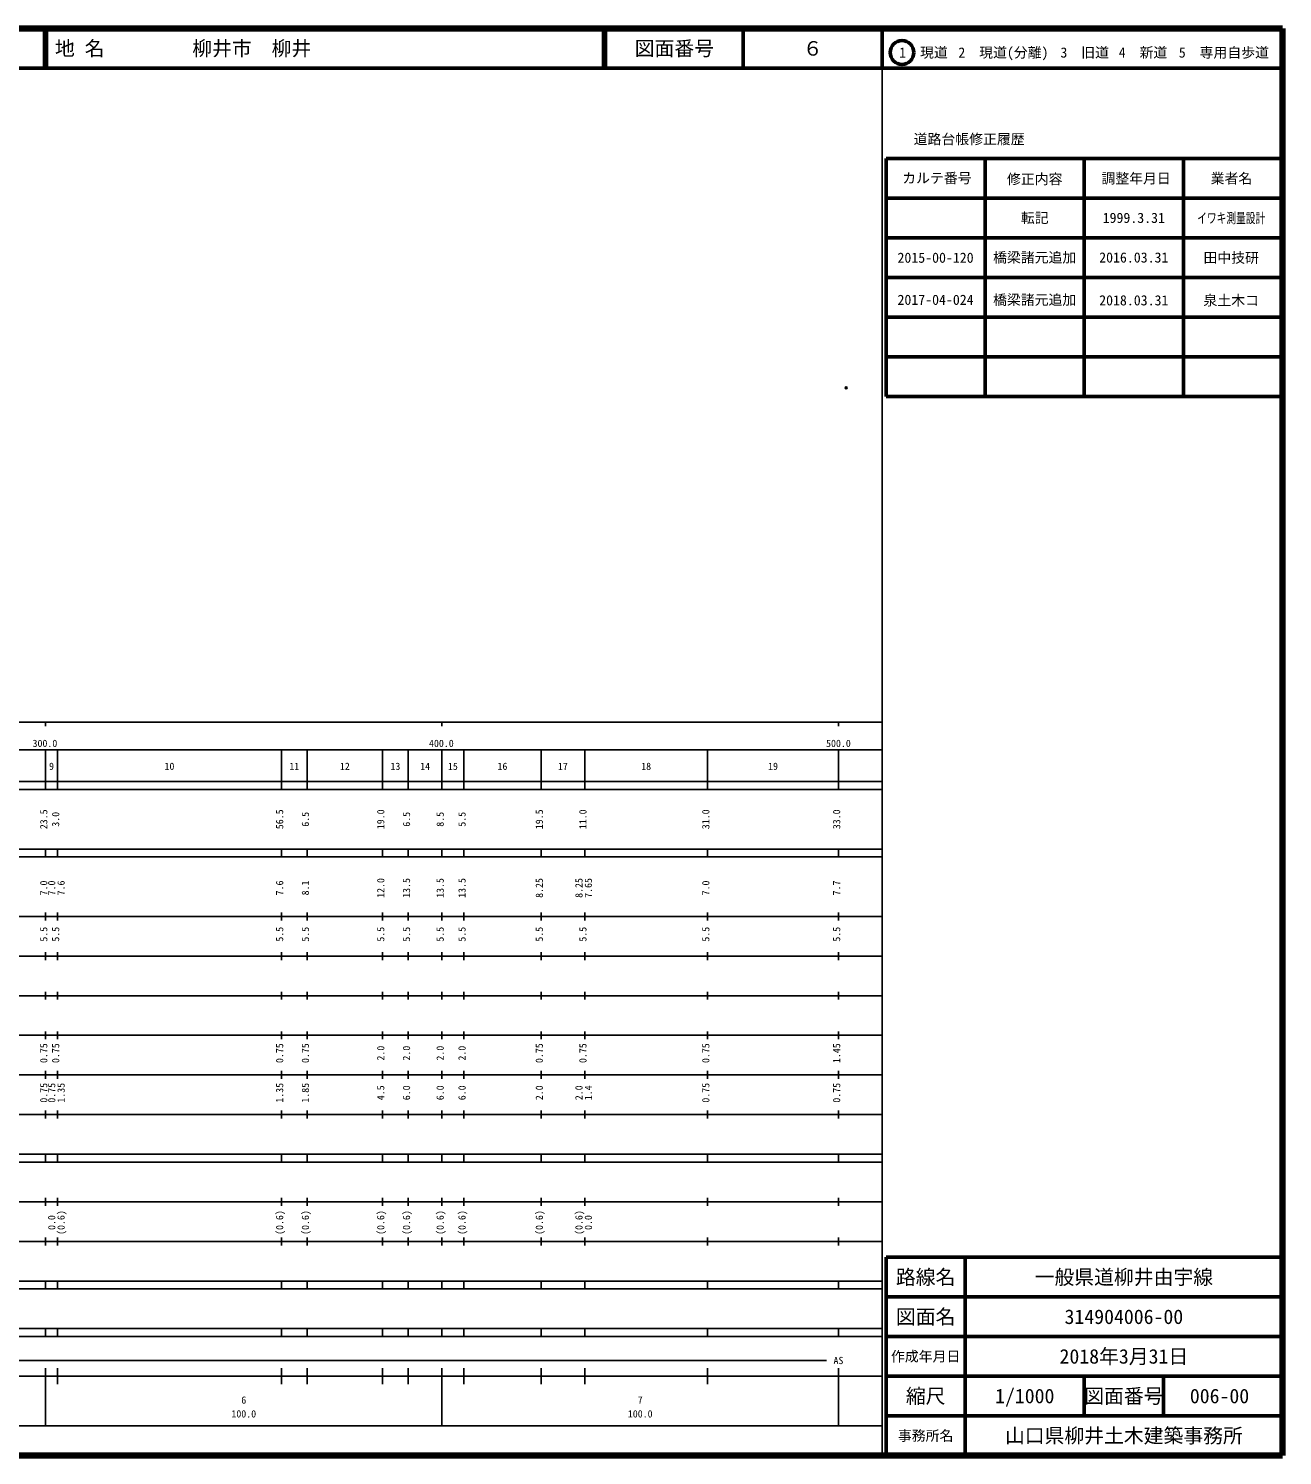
# Model space of a CAD drawing. Units: millimetres on the paper. Extents: x 40 to 680, y 20 to 380.
# Drawn here: x 363.7 to 680, y 20 to 380 of the extents above; entities that cross this region are included whole.
import ezdxf
from ezdxf.enums import TextEntityAlignment as Align

# ---------------------------------------------------------------- set-up
doc = ezdxf.new("R2010")
doc.units = ezdxf.units.MM
doc.header["$PDMODE"] = 32
doc.header["$PDSIZE"] = 0.5
doc.layers.add('M-OTRS', color=6, linetype='Continuous')
doc.layers.add('M-TTL-TXT', color=7, linetype='Continuous')
for name, color, linetype, lineweight in [('M-TTL', 2, 'Continuous', 140), ('M-TTL-BAND', 7, 'Continuous', 25), ('M-TTL-FRAM', 2, 'Continuous', 50), ('M-TTL-LINE', 7, 'Continuous', 50)]:
    doc.layers.add(name, color=color, linetype=linetype, lineweight=lineweight)
doc.styles.add('ＭＳ ゴシック', font='')
doc.styles.get('ＭＳ ゴシック').set_extended_font_data('MS Gothic')

msp = doc.modelspace()

# ---------------------------------------------------------------- linework, layer by layer
at = {"layer": 'M-OTRS'}
msp.add_point((569.955, 289.337), dxfattribs=at)
at = {"layer": 'M-TTL'}
for p, q in [((680, 380), (40, 380)), ((680, 20), (680, 380)), ((40, 20), (680, 20))]:
    msp.add_line(p, q, dxfattribs=at)
at = {"layer": 'M-TTL-BAND'}
for p, q in [((579, 20), (579, 370)), ((40, 205), (579, 205)), ((368, 205), (368, 204)), ((468, 205), (468, 204)), ((568, 205), (568, 204)), ((68, 198), (579, 198)), ((368, 188), (368, 198)), ((371, 188), (371, 198)), ((427.5, 188), (427.5, 198)), ((434, 188), (434, 198)), ((453, 188), (453, 198)), ((459.5, 188), (459.5, 198)), ((468, 188), (468, 198)), ((473.5, 188), (473.5, 198)), ((493, 188), (493, 198)), ((504, 188), (504, 198)), ((535, 188), (535, 198)), ((568, 188), (568, 198)), ((40, 190), (579, 190)), ((40, 188), (579, 188)), ((40, 173), (579, 173)), ((368, 171), (368, 173)), ((371, 171), (371, 173)), ((427.5, 171), (427.5, 173)), ((434, 171), (434, 173)), ((453, 171), (453, 173)), ((459.5, 171), (459.5, 173)), ((468, 171), (468, 173)), ((473.5, 171), (473.5, 173)), ((493, 171), (493, 173)), ((504, 171), (504, 173)), ((535, 171), (535, 173)), ((568, 171), (568, 173)), ((40, 171), (579, 171)), ((40, 156), (579, 156)), ((368, 155), (368, 157)), ((371, 155), (371, 157)), ((427.5, 155), (427.5, 157)), ((434, 155), (434, 157)), ((453, 155), (453, 157)), ((459.5, 155), (459.5, 157)), ((468, 155), (468, 157)), ((473.5, 155), (473.5, 157)), ((493, 155), (493, 157)), ((504, 155), (504, 157)), ((535, 155), (535, 157)), ((568, 155), (568, 157)), ((46, 146), (579, 146)), ((368, 145), (368, 147)), ((371, 145), (371, 147)), ((427.5, 145), (427.5, 147)), ((434, 145), (434, 147)), ((453, 145), (453, 147)), ((459.5, 145), (459.5, 147)), ((468, 145), (468, 147)), ((473.5, 145), (473.5, 147)), ((493, 145), (493, 147)), ((504, 145), (504, 147)), ((535, 145), (535, 147)), ((568, 145), (568, 147)), ((368, 135), (368, 137)), ((371, 135), (371, 137)), ((427.5, 135), (427.5, 137)), ((434, 135), (434, 137)), ((453, 135), (453, 137)), ((459.5, 135), (459.5, 137)), ((468, 135), (468, 137)), ((473.5, 135), (473.5, 137)), ((493, 135), (493, 137)), ((504, 135), (504, 137)), ((535, 135), (535, 137)), ((568, 135), (568, 137)), ((52, 136), (579, 136)), ((46, 126), (579, 126)), ((368, 125), (368, 127)), ((371, 125), (371, 127)), ((427.5, 125), (427.5, 127)), ((434, 125), (434, 127)), ((453, 125), (453, 127)), ((459.5, 125), (459.5, 127)), ((468, 125), (468, 127)), ((473.5, 125), (473.5, 127)), ((493, 125), (493, 127)), ((504, 125), (504, 127)), ((535, 125), (535, 127)), ((568, 125), (568, 127)), ((52, 116), (579, 116)), ((368, 115), (368, 117)), ((371, 115), (371, 117)), ((427.5, 115), (427.5, 117)), ((434, 115), (434, 117)), ((453, 115), (453, 117)), ((459.5, 115), (459.5, 117)), ((468, 115), (468, 117)), ((473.5, 115), (473.5, 117)), ((493, 115), (493, 117)), ((504, 115), (504, 117)), ((535, 115), (535, 117)), ((568, 115), (568, 117)), ((46, 106), (579, 106)), ((368, 105), (368, 107)), ((371, 105), (371, 107)), ((427.5, 105), (427.5, 107)), ((434, 105), (434, 107)), ((453, 105), (453, 107)), ((459.5, 105), (459.5, 107)), ((468, 105), (468, 107)), ((473.5, 105), (473.5, 107)), ((493, 105), (493, 107)), ((504, 105), (504, 107)), ((535, 105), (535, 107)), ((568, 105), (568, 107)), ((40, 96), (579, 96)), ((40, 94), (579, 94)), ((368, 94), (368, 96)), ((371, 94), (371, 96)), ((427.5, 94), (427.5, 96)), ((434, 94), (434, 96)), ((453, 94), (453, 96)), ((459.5, 94), (459.5, 96)), ((468, 94), (468, 96)), ((473.5, 94), (473.5, 96)), ((493, 94), (493, 96)), ((504, 94), (504, 96)), ((535, 94), (535, 96)), ((568, 94), (568, 96)), ((49, 84), (579, 84)), ((368, 83), (368, 85)), ((371, 83), (371, 85)), ((427.5, 83), (427.5, 85)), ((434, 83), (434, 85)), ((453, 83), (453, 85)), ((459.5, 83), (459.5, 85)), ((468, 83), (468, 85)), ((473.5, 83), (473.5, 85)), ((493, 83), (493, 85)), ((504, 83), (504, 85)), ((535, 83), (535, 85)), ((568, 83), (568, 85)), ((40, 74), (579, 74)), ((368, 73), (368, 75)), ((371, 73), (371, 75)), ((427.5, 73), (427.5, 75)), ((434, 73), (434, 75)), ((453, 73), (453, 75)), ((459.5, 73), (459.5, 75)), ((468, 73), (468, 75)), ((473.5, 73), (473.5, 75)), ((493, 73), (493, 75)), ((504, 73), (504, 75)), ((535, 73), (535, 75)), ((568, 73), (568, 75)), ((40, 64), (579, 64)), ((40, 62), (579, 62)), ((368, 62), (368, 64)), ((371, 62), (371, 64)), ((427.5, 62), (427.5, 64)), ((434, 62), (434, 64)), ((453, 62), (453, 64)), ((459.5, 62), (459.5, 64)), ((468, 62), (468, 64)), ((473.5, 62), (473.5, 64)), ((493, 62), (493, 64)), ((504, 62), (504, 64)), ((535, 62), (535, 64)), ((568, 62), (568, 64)), ((40, 52), (579, 52)), ((368, 50), (368, 52)), ((371, 50), (371, 52)), ((427.5, 50), (427.5, 52)), ((434, 50), (434, 52)), ((453, 50), (453, 52)), ((459.5, 50), (459.5, 52)), ((468, 50), (468, 52)), ((473.5, 50), (473.5, 52)), ((493, 50), (493, 52)), ((504, 50), (504, 52)), ((535, 50), (535, 52)), ((568, 50), (568, 52)), ((40, 50), (579, 50)), ((71, 44), (565, 44)), ((40, 40), (579, 40)), ((368, 27.5), (368, 42)), ((371, 38), (371, 42)), ((427.5, 38), (427.5, 42)), ((434, 38), (434, 42)), ((453, 38), (453, 42)), ((459.5, 38), (459.5, 42)), ((468, 27.5), (468, 42)), ((473.5, 38), (473.5, 42)), ((493, 38), (493, 42)), ((504, 38), (504, 42)), ((535, 38), (535, 42)), ((568, 27.5), (568, 42)), ((68, 27.5), (579, 27.5))]:
    msp.add_line(p, q, dxfattribs=at)
at = {"layer": 'M-TTL-FRAM'}
for p, q in [((580, 347.197), (580, 287.197)), ((580, 347.197), (680, 347.197)), ((580, 287.197), (680, 287.197)), ((680, 70), (580, 70)), ((580, 70), (580, 20))]:
    msp.add_line(p, q, dxfattribs=at)
at = {"layer": 'M-TTL-LINE'}
for p, q in [((367.75, 380), (367.75, 370)), ((368.25, 380), (368.25, 370)), ((508.747, 380), (508.747, 370)), ((509.247, 380), (509.247, 370)), ((543.997, 380), (543.997, 370)), ((579, 380), (579, 370)), ((40, 370), (680, 370)), ((605, 347.197), (605, 287.197)), ((630, 347.197), (630, 287.197)), ((655, 347.197), (655, 287.197)), ((580, 337.197), (680, 337.197)), ((580, 327.197), (680, 327.197)), ((580, 317.197), (680, 317.197)), ((580, 307.197), (680, 307.197)), ((580, 297.197), (680, 297.197)), ((600, 70), (600, 20)), ((680, 60), (580, 60)), ((680, 50), (580, 50)), ((680, 40), (580, 40)), ((630, 40), (630, 30)), ((650, 40), (650, 30)), ((680, 30), (580, 30))]:
    msp.add_line(p, q, dxfattribs=at)
msp.add_circle((584.031, 373.958), 3, dxfattribs=at)

# ---------------------------------------------------------------- texts
at = {"layer": 'M-TTL-BAND', "style": 'ＭＳ ゴシック'}
for s, p in [('300.0', (367.844, 198.195)), ('400.0', (467.844, 198.195)), ('500.0', (568, 198.195)), ('9', (369.5, 192.405)), ('10', (399.25, 192.405)), ('11', (430.75, 192.405)), ('12', (443.5, 192.405)), ('13', (456.25, 192.405)), ('14', (463.75, 192.405)), ('15', (470.75, 192.405)), ('16', (483.25, 192.405)), ('17', (498.5, 192.405)), ('18', (519.5, 192.405)), ('19', (551.5, 192.405)), ('AS', (568, 42.5)), ('6', (418, 32.523)), ('7', (518, 32.523)), ('100.0', (418, 29.033)), ('100.0', (518, 29.033))]:
    msp.add_text(s, height=1.833, dxfattribs=at).set_placement(p, align=Align.BOTTOM_CENTER)
for s, p in [('23.5', (369, 180.5)), ('3.0', (372, 180.5)), ('56.5', (428.5, 180.5)), ('6.5', (435, 180.5)), ('19.0', (454, 180.5)), ('6.5', (460.5, 180.5)), ('8.5', (469, 180.5)), ('5.5', (474.5, 180.5)), ('19.5', (494, 180.5)), ('11.0', (505, 180.5)), ('31.0', (536, 180.5)), ('33.0', (569, 180.5)), ('7.0', (369, 163.174)), ('7.0', (371, 163.174)), ('7.6', (373.37, 163.174)), ('7.6', (428.5, 163.174)), ('8.1', (435, 163.174)), ('12.0', (454, 163.174)), ('13.5', (460.5, 163.174)), ('13.5', (469, 163.174)), ('13.5', (474.5, 163.174)), ('8.25', (494, 163.174)), ('8.25', (504, 163.174)), ('7.65', (506.37, 163.174)), ('7.0', (536, 163.174)), ('7.7', (569, 163.174)), ('5.5', (369, 151.5)), ('5.5', (372, 151.5)), ('5.5', (428.5, 151.5)), ('5.5', (435, 151.5)), ('5.5', (454, 151.5)), ('5.5', (460.5, 151.5)), ('5.5', (469, 151.5)), ('5.5', (474.5, 151.5)), ('5.5', (494, 151.5)), ('5.5', (505, 151.5)), ('5.5', (536, 151.5)), ('5.5', (569, 151.5)), ('0.75', (369, 121.5)), ('0.75', (372, 121.5)), ('0.75', (428.5, 121.5)), ('0.75', (435, 121.5)), ('2.0', (454, 121.5)), ('2.0', (460.5, 121.5)), ('2.0', (469, 121.5)), ('2.0', (474.5, 121.5)), ('0.75', (494, 121.5)), ('0.75', (505, 121.5)), ('0.75', (536, 121.5)), ('1.45', (569, 121.5)), ('0.75', (369, 111.5)), ('0.75', (371, 111.5)), ('1.35', (373.37, 111.5)), ('1.35', (428.5, 111.5)), ('1.85', (435, 111.5)), ('4.5', (454, 111.5)), ('6.0', (460.5, 111.5)), ('6.0', (469, 111.5)), ('6.0', (474.5, 111.5)), ('2.0', (494, 111.5)), ('2.0', (504, 111.5)), ('1.4', (506.37, 111.5)), ('0.75', (536, 111.5)), ('0.75', (569, 111.5)), ('0.0', (371, 78.764)), ('(0.6)', (373.37, 78.764)), ('(0.6)', (428.5, 78.764)), ('(0.6)', (435, 78.764)), ('(0.6)', (454, 78.764)), ('(0.6)', (460.5, 78.764)), ('(0.6)', (469, 78.764)), ('(0.6)', (474.5, 78.764)), ('(0.6)', (494, 78.764)), ('(0.6)', (504, 78.764)), ('0.0', (506.37, 78.764))]:
    msp.add_text(s, height=1.833, rotation=90, dxfattribs=at).set_placement(p, align=Align.BOTTOM_CENTER)
at = {"layer": 'M-TTL-TXT', "style": 'ＭＳ ゴシック'}
for s, p in [('地 名', (370.38, 375)), ('柳井市\u3000柳井', (405.024, 375))]:
    msp.add_text(s, height=3.666, dxfattribs=at).set_placement(p, align=Align.MIDDLE_LEFT)
for s, height, p in [('図面番号', 3.666, (526.622, 375)), ('６', 3.666, (561.497, 375)), ('1\u3000現道', 2.566, (589.448, 373.958)), ('2\u3000現道(分離)', 2.566, (609.619, 373.958)), ('3\u3000旧道', 2.566, (630.121, 373.958)), ('4\u3000新道', 2.566, (644.824, 373.958)), ('5\u3000専用自歩道', 2.566, (665.228, 373.958)), ('道路台帳修正履歴', 2.566, (600.968, 352.113)), ('カルテ番号', 2.566, (592.839, 342.277)), ('修正内容', 2.566, (617.509, 342.023)), ('調整年月日', 2.566, (643.089, 342.197)), ('業者名', 2.566, (667.134, 342.197)), ('転記', 2.566, (617.5, 332.245)), ('1999.3.31', 2.566, (642.5, 332.245)), ('2015-00-120', 2.566, (592.5, 322.189)), ('橋梁諸元追加', 2.566, (617.5, 322.245)), ('2016.03.31', 2.566, (642.5, 322.245)), ('田中技研', 2.566, (667.077, 322.189)), ('橋梁諸元追加', 2.566, (617.5, 311.569)), ('2017-04-024', 2.566, (592.5, 311.569)), ('2018.03.31', 2.566, (642.5, 311.434)), ('泉土木コ', 2.566, (667.077, 311.434)), ('路線名', 3.666, (590, 65)), ('路線名', 3.666, (590, 65)), ('一般県道柳井由宇線', 3.666, (640, 65)), ('図面名', 3.666, (590, 55)), ('図面名', 3.666, (590, 55)), ('314904006-00', 3.666, (640, 55)), ('2018年3月31日', 3.666, (640, 45)), ('作成年月日', 2.566, (590, 45)), ('作成年月日', 2.566, (590, 45)), ('縮尺', 3.666, (590, 35)), ('縮尺', 3.666, (590, 35)), ('1/1000', 3.666, (615, 35)), ('図面番号', 3.666, (640, 35)), ('図面番号', 3.666, (640, 35)), ('006-00', 3.666, (664.125, 35)), ('事務所名', 2.566, (590, 25)), ('事務所名', 2.566, (590, 25)), ('山口県柳井土木建築事務所', 3.666, (640, 25))]:
    msp.add_text(s, height=height, dxfattribs=at).set_placement(p, align=Align.MIDDLE_CENTER)
at = {"layer": 'M-TTL-TXT', "style": 'ＭＳ ゴシック', "width": 0.7}
msp.add_text('イワキ測量設計', height=2.566, dxfattribs=at).set_placement((667.077, 332.189), align=Align.MIDDLE_CENTER)

doc.saveas('drawing.dxf')
